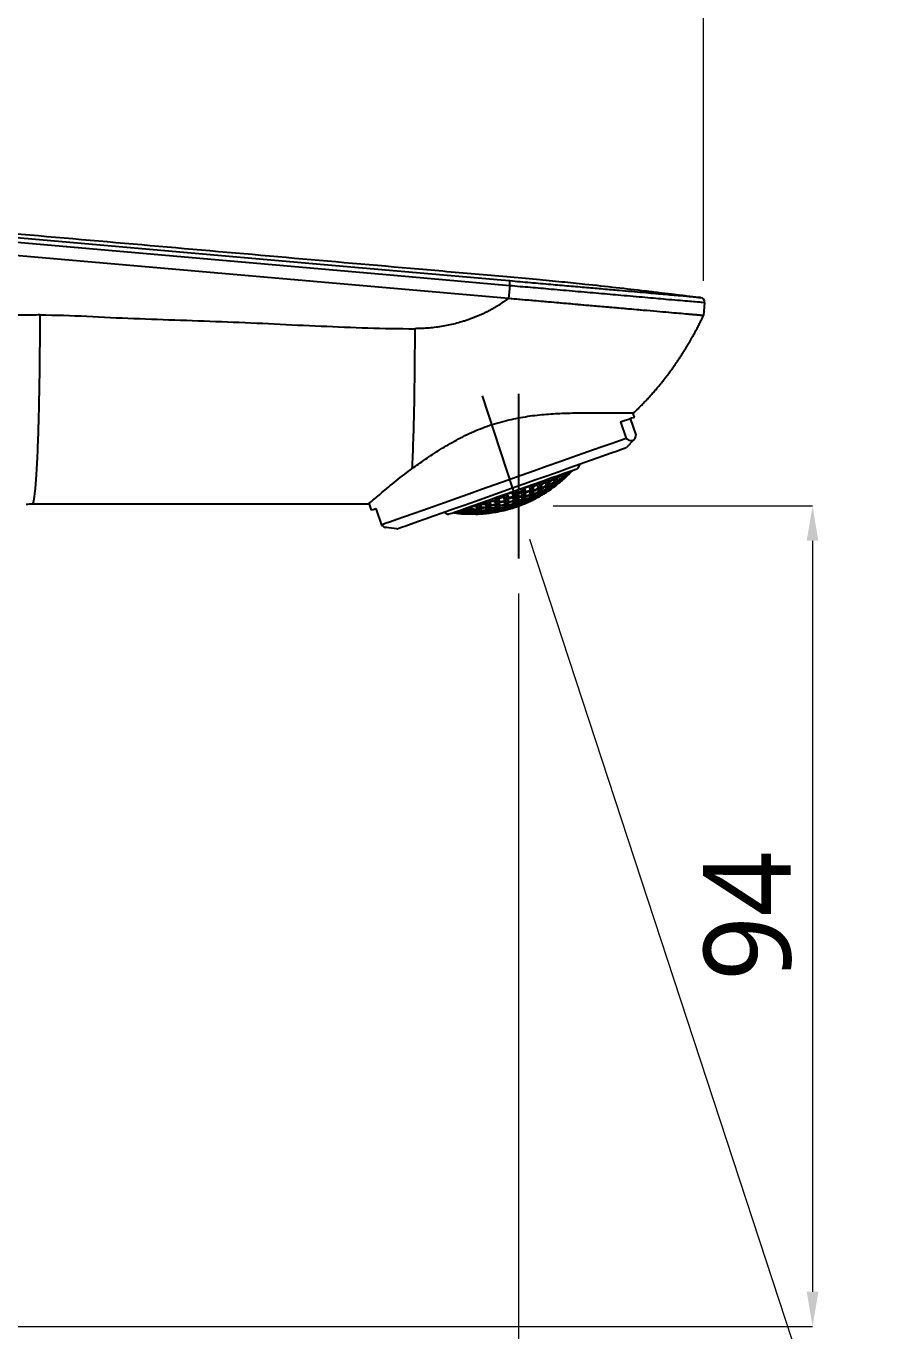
# Model space of a CAD drawing. Extents: x 0 to 868, y 0 to 636.
# Drawn here: x 310 to 408.5, y 323.5 to 473.4 of the extents above; entities that cross this region are included whole.
import ezdxf

# ---------------------------------------------------------------- set-up
doc = ezdxf.new("R2010")
doc.units = 0
doc.header["$LTSCALE"] = 10
doc.header["$MEASUREMENT"] = 0
doc.header["$PDMODE"] = 3
doc.header["$PDSIZE"] = -10
doc.linetypes.add('ACAD_ISO04W100', pattern=[30.5, 24, -3, 0.5, -3])
doc.layers.get('0').update_dxf_attribs({"linetype": 'CONTINUOUS'})
doc.layers.get('DEFPOINTS').update_dxf_attribs({"linetype": 'CONTINUOUS'})
doc.styles.add('Daelim Dimension', font='NanumGothic.ttf')
doc.dimstyles.new('DEFAULT', dxfattribs={"dimscale": 2, "dimtxt": 2, "dimasz": 2, "dimexe": 0, "dimexo": 2, "dimgap": 1, "dimtad": 1, "dimdec": 0, "dimzin": 9, "dimdsep": 46, "dimtxsty": 'Daelim Dimension', "dimcen": 0.5, "dimclrd": 5, "dimclre": 5, "dimclrt": 256, "dimadec": 1, "dimazin": 0, "dimtfac": 1, "dimtdec": 0, "dimtix": 1, "dimtmove": 0, "dimatfit": 3, "dimfxl": 1, "dimtolj": 1, "dimtzin": 1, "dimlwd": 9, "dimlwe": 9, "dimarcsym": 0})

# ---------------------------------------------------------------- blocks, each defined once
blk = doc.blocks.new('*D0')
at = {"color": 5, "lineweight": 9, "transparency": 16777216}
for p, q in [((370.6, 418.24), (400.38, 418.24)), ((400.38, 414.24), (400.38, 327.95)), ((289.71, 323.95), (400.38, 323.95))]:
    blk.add_line(p, q, dxfattribs=at)
at = {"color": 5, "transparency": 16777216}
for points in [[(399.71, 414.24), (401.05, 414.24), (400.38, 418.24)], [(399.71, 327.95), (401.05, 327.95), (400.38, 323.95)]]:
    blk.add_solid(points, dxfattribs=at)
at = {"layer": 'DEFPOINTS', "color": 0, "transparency": 16777216}
for p in [(366.6, 418.24), (285.71, 323.95), (400.38, 323.95)]:
    blk.add_point(p, dxfattribs=at)
at = {"color": 7, "transparency": 16777216, "insert": (392.94, 371.1), "char_height": 10, "attachment_point": 5, "rotation": 90, "style": 'Daelim Dimension'}
blk.add_mtext('\\A1;94', dxfattribs=at)
blk = doc.blocks.new('*D3')
at = {"color": 5, "lineweight": 9, "transparency": 16777216}
for p, q in [((366.6, 408.2), (366.6, 283.91)), ((259.96, 302.15), (259.96, 283.91)), ((362.6, 283.91), (263.96, 283.91))]:
    blk.add_line(p, q, dxfattribs=at)
at = {"color": 5, "transparency": 16777216}
for points in [[(263.96, 284.58), (263.96, 283.24), (259.96, 283.91)], [(362.6, 284.58), (362.6, 283.24), (366.6, 283.91)]]:
    blk.add_solid(points, dxfattribs=at)
at = {"layer": 'DEFPOINTS', "color": 0, "transparency": 16777216}
for p in [(366.6, 412.2), (259.96, 306.15), (259.96, 283.91)]:
    blk.add_point(p, dxfattribs=at)
at = {"color": 7, "transparency": 16777216, "insert": (313.28, 291.32), "char_height": 10, "attachment_point": 5, "style": 'Daelim Dimension'}
blk.add_mtext('\\A1;107', dxfattribs=at)
blk = doc.blocks.new('*D4')
at = {"color": 5, "lineweight": 9, "transparency": 16777216}
for p, q in [((367.85, 414.44), (408.46, 290.6)), ((366.6, 408.2), (366.6, 283.91))]:
    blk.add_line(p, q, dxfattribs=at)
blk.add_arc((366.6, 418.24), 134.33, 271.7062, 286.4512, dxfattribs=at)
at = {"color": 5, "transparency": 16777216}
for points in [[(404.45, 290.05), (404.84, 288.77), (408.46, 290.6)], [(370.61, 283.3), (370.59, 284.64), (366.6, 283.91)]]:
    blk.add_solid(points, dxfattribs=at)
at = {"layer": 'DEFPOINTS', "color": 0, "transparency": 16777216}
for p in [(362.45, 430.9), (366.6, 431.11), (366.6, 418.24), (366.6, 412.2), (394.77, 286.9)]:
    blk.add_point(p, dxfattribs=at)
at = {"color": 7, "transparency": 16777216, "insert": (385.42, 293.02), "char_height": 10, "attachment_point": 5, "rotation": 8.544, "style": 'Daelim Dimension'}
blk.add_mtext('\\A1;18.2°', dxfattribs=at)
blk = doc.blocks.new('*D5')
at = {"color": 5, "lineweight": 9, "ltscale": 0.5, "transparency": 16777216}
for p, q in [((223.86, 458.53), (223.86, 495.22)), ((227.86, 495.22), (383.85, 495.22)), ((387.85, 444.11), (387.85, 495.22))]:
    blk.add_line(p, q, dxfattribs=at)
at = {"color": 5, "ltscale": 0.5, "transparency": 16777216}
for points in [[(227.86, 495.88), (227.86, 494.55), (223.86, 495.22)], [(383.85, 495.88), (383.85, 494.55), (387.85, 495.22)]]:
    blk.add_solid(points, dxfattribs=at)
at = {"layer": 'DEFPOINTS', "color": 0, "ltscale": 0.5, "transparency": 16777216}
for p in [(387.85, 495.22), (223.86, 454.53), (387.85, 440.11)]:
    blk.add_point(p, dxfattribs=at)
at = {"color": 7, "ltscale": 0.5, "transparency": 16777216, "insert": (305.85, 502.66), "char_height": 10, "attachment_point": 5, "style": 'Daelim Dimension'}
blk.add_mtext('\\A1;164', dxfattribs=at)

msp = doc.modelspace()

# ---------------------------------------------------------------- linework, layer by layer
for p, q in [((365.45, 442.07), (253.44, 451.87)), ((365.59, 443.59), (365.45, 442.07)), ((387.98, 441.63), (387.85, 440.11)), ((379.7, 428.96), (379.88, 428.45)), ((378.31, 427.89), (378.97, 426)), ((379.42, 428.28), (380.09, 426.4)), ((379.84, 425.83), (379, 424.95)), ((373.63, 423.05), (373.38, 422.54)), ((370.21, 421.12), (370.12, 421.38)), ((370.71, 421.03), (370.61, 421.32)), ((370.7, 421.47), (370.66, 421.57)), ((371.09, 421.15), (371.02, 421.35)), ((371.09, 421.53), (371.03, 421.71)), ((371.53, 421.25), (371.47, 421.41)), ((371.56, 421.54), (371.48, 421.78)), ((371.79, 421.33), (371.78, 421.35)), ((371.87, 421.47), (371.84, 421.56)), ((371.92, 421.71), (371.86, 421.87)), ((372.24, 421.75), (372.23, 421.79)), ((372.33, 421.9), (372.29, 422.01)), ((372.38, 422.14), (372.36, 422.18)), ((372.65, 422.18), (372.63, 422.23)), ((366.03, 419.36), (365.87, 419.8)), ((366.44, 419.77), (366.34, 420.05)), ((366.98, 419.96), (366.88, 420.24)), ((367.03, 419.44), (366.89, 419.83)), ((367.44, 419.86), (367.31, 420.21)), ((367.96, 420.09), (367.81, 420.52)), ((367.99, 419.62), (367.87, 419.96)), ((368.35, 420.56), (368.29, 420.74)), ((368.4, 420.04), (368.29, 420.36)), ((368.41, 419.62), (368.33, 419.86)), ((368.91, 420.31), (368.78, 420.69)), ((368.93, 419.89), (368.82, 420.18)), ((368.86, 420.84), (368.83, 420.93)), ((369.3, 420.79), (369.2, 421.06)), ((369.33, 420.32), (369.23, 420.59)), ((369.29, 419.67), (369.24, 419.81)), ((369.33, 419.95), (369.25, 420.15)), ((369.72, 419.79), (369.69, 419.88)), ((369.83, 420.62), (369.71, 420.96)), ((369.79, 419.97), (369.73, 420.14)), ((369.8, 421.1), (369.74, 421.25)), ((369.83, 420.25), (369.74, 420.5)), ((370.07, 419.99), (370.05, 420.03)), ((370.15, 420.13), (370.12, 420.23)), ((370.23, 420.69), (370.14, 420.92)), ((370.21, 420.36), (370.15, 420.53)), ((370.56, 420.33), (370.54, 420.38)), ((370.64, 420.47), (370.6, 420.59)), ((370.69, 420.7), (370.62, 420.91)), ((370.99, 420.68), (370.96, 420.74)), ((371.06, 420.87), (371.01, 421)), ((371.36, 420.96), (371.36, 420.97)), ((371.46, 421.06), (371.43, 421.14)), ((349.26, 418.47), (349.27, 418.47)), ((349.72, 417.77), (349.43, 418.57)), ((361.89, 418.27), (361.83, 418.45)), ((362.38, 418.08), (362.28, 418.37)), ((362.36, 418.51), (362.32, 418.62)), ((362.97, 418.12), (362.85, 418.46)), ((362.96, 418.54), (362.86, 418.81)), ((363.44, 418.36), (363.33, 418.68)), ((363.41, 418.84), (363.36, 418.99)), ((364.03, 418.44), (363.89, 418.81)), ((363.99, 418.91), (363.9, 419.18)), ((364.02, 418.07), (363.92, 418.35)), ((364.47, 418.74), (364.35, 419.08)), ((364.42, 419.26), (364.39, 419.36)), ((364.49, 418.32), (364.39, 418.58)), ((365.04, 418.85), (364.9, 419.26)), ((364.99, 419.37), (364.93, 419.55)), ((365.06, 418.43), (364.94, 418.75)), ((365.03, 418.11), (364.95, 418.35)), ((365.47, 419.2), (365.34, 419.58)), ((365.5, 418.74), (365.4, 419.03)), ((365.5, 418.37), (365.42, 418.6)), ((366.06, 418.89), (365.93, 419.24)), ((366.01, 418.25), (365.94, 418.44)), ((366.05, 418.53), (365.96, 418.79)), ((366.49, 419.25), (366.37, 419.57)), ((366.42, 418.29), (366.38, 418.41)), ((366.5, 418.83), (366.41, 419.09)), ((366.47, 418.52), (366.41, 418.7)), ((366.87, 418.35), (366.85, 418.42)), ((366.96, 418.48), (366.91, 418.63)), ((367.04, 419.03), (366.93, 419.33)), ((367.02, 418.71), (366.94, 418.93)), ((367.24, 418.48), (367.24, 418.5)), ((367.35, 418.57), (367.32, 418.66)), ((367.47, 419.39), (367.37, 419.67)), ((367.42, 418.75), (367.37, 418.9)), ((367.46, 419.02), (367.38, 419.24)), ((367.77, 418.71), (367.76, 418.73)), ((367.88, 418.8), (367.84, 418.9)), ((367.95, 418.98), (367.89, 419.16)), ((367.99, 419.25), (367.9, 419.51)), ((368.25, 418.94), (368.23, 418.99)), ((368.33, 419.08), (368.29, 419.19)), ((368.39, 419.3), (368.33, 419.48)), ((368.76, 419.2), (368.74, 419.26)), ((368.85, 419.34), (368.8, 419.47)), ((368.9, 419.57), (368.83, 419.78)), ((369.11, 419.39), (369.11, 419.41)), ((369.22, 419.49), (369.19, 419.56)), ((369.62, 419.7), (369.61, 419.71)), ((350.19, 417.93), (350.85, 416.05)), ((358.49, 417.27), (357.98, 417.51)), ((359.32, 417.43), (359.31, 417.44)), ((359.45, 417.44), (359.42, 417.53)), ((359.55, 417.54), (359.52, 417.63)), ((359.89, 417.37), (359.88, 417.4)), ((360.01, 417.42), (359.98, 417.52)), ((360.1, 417.57), (360.04, 417.74)), ((360.15, 417.81), (360.13, 417.85)), ((360.52, 417.33), (360.5, 417.37)), ((360.64, 417.38), (360.59, 417.5)), ((360.72, 417.52), (360.65, 417.72)), ((360.77, 417.76), (360.67, 418.04)), ((361.07, 417.32), (361.05, 417.38)), ((361.18, 417.42), (361.13, 417.54)), ((361.25, 417.61), (361.18, 417.8)), ((361.28, 417.9), (361.19, 418.16)), ((361.68, 417.32), (361.66, 417.4)), ((361.79, 417.42), (361.73, 417.57)), ((361.85, 417.61), (361.77, 417.83)), ((361.89, 417.89), (361.78, 418.2)), ((362.1, 417.33), (362.09, 417.35)), ((362.22, 417.38), (362.19, 417.46)), ((362.31, 417.52), (362.25, 417.67)), ((362.36, 417.75), (362.28, 417.97)), ((362.7, 417.37), (362.69, 417.4)), ((362.81, 417.42), (362.78, 417.52)), ((362.9, 417.56), (362.84, 417.74)), ((362.95, 417.79), (362.86, 418.05)), ((363.23, 417.43), (363.21, 417.48)), ((363.33, 417.53), (363.29, 417.64)), ((363.4, 417.71), (363.34, 417.89)), ((363.44, 417.99), (363.35, 418.23)), ((363.81, 417.52), (363.79, 417.57)), ((363.91, 417.61), (363.87, 417.74)), ((363.98, 417.79), (363.91, 418)), ((364.21, 417.58), (364.2, 417.59)), ((364.32, 417.63), (364.3, 417.7)), ((364.41, 417.77), (364.36, 417.9)), ((364.47, 418), (364.39, 418.2)), ((364.77, 417.7), (364.77, 417.71)), ((364.89, 417.75), (364.86, 417.83)), ((364.98, 417.89), (364.92, 418.05)), ((365.28, 417.82), (365.27, 417.86)), ((365.39, 417.92), (365.35, 418.01)), ((365.46, 418.1), (365.4, 418.26)), ((365.84, 417.98), (365.82, 418.02)), ((365.94, 418.07), (365.9, 418.19)), ((366.33, 418.15), (366.31, 418.21)), ((352.61, 415.61), (351.4, 415.76))]:
    msp.add_line(p, q)
at = {"color": 1, "linetype": 'ACAD_ISO04W100'}
for p, q in [((366.6, 418.24), (362.45, 430.9)), ((366.6, 431.11), (366.6, 412.2))]:
    msp.add_line(p, q, dxfattribs=at)
for points in [[(253.57, 453.38), (258.27, 452.97), (277.07, 451.33), (352.28, 444.75), (365.59, 443.59)], [(365.61, 444.09), (364.61, 444.18), (360.63, 444.52), (344.71, 445.92), (281, 451.49), (277.1, 451.83), (258.29, 453.47), (253.59, 453.88)], [(378.31, 427.89), (378.85, 428.08), (379.28, 428.23), (379.6, 428.35), (379.8, 428.42), (379.88, 428.45), (379.88, 428.45)], [(378.97, 426), (378.22, 425.74), (377.35, 425.43), (376.34, 425.07), (375.23, 424.68), (374.02, 424.25), (372.72, 423.79), (371.35, 423.3), (369.91, 422.8), (368.43, 422.27), (366.92, 421.74), (365.4, 421.2), (363.87, 420.66), (362.36, 420.12), (360.89, 419.6), (359.46, 419.09), (358.09, 418.61), (356.8, 418.15), (355.59, 417.73), (354.49, 417.33), (353.5, 416.98), (352.64, 416.68), (351.9, 416.42), (351.3, 416.21), (350.85, 416.05)], [(364.4, 419.78), (365.81, 420.28), (367.21, 420.78), (368.6, 421.27), (369.95, 421.75), (371.26, 422.21), (372.51, 422.65), (373.68, 423.07), (374.76, 423.45), (375.74, 423.8), (376.6, 424.1), (377.35, 424.37), (377.96, 424.59), (378.44, 424.75), (378.77, 424.87), (378.96, 424.94), (379, 424.95)], [(358.49, 417.27), (358.5, 417.27), (358.64, 417.32), (358.93, 417.42), (359.36, 417.57), (359.92, 417.77), (360.61, 418.01), (361.4, 418.3), (362.29, 418.61), (363.25, 418.95), (364.26, 419.31), (365.31, 419.68), (366.38, 420.06), (367.43, 420.43), (368.45, 420.79), (369.42, 421.14), (370.32, 421.46), (371.14, 421.74), (371.84, 421.99), (372.43, 422.2), (372.88, 422.36), (373.19, 422.47), (373.36, 422.53), (373.38, 422.54)], [(352.61, 415.61), (352.65, 415.62), (352.84, 415.69), (353.17, 415.81), (353.65, 415.97), (354.26, 416.19), (355.01, 416.46), (355.87, 416.76), (356.85, 417.11), (357.94, 417.49), (359.11, 417.91), (360.35, 418.35), (361.66, 418.81), (363.02, 419.29), (364.4, 419.78)], [(349.72, 417.77), (349.76, 417.78), (349.91, 417.83), (350.19, 417.93)], [(360.73, 417.32), (360.72, 417.32), (360.69, 417.32)]]:
    msp.add_lwpolyline(points)
for centre, radius, start, end in [((362.21, 444), 3.4, 353.0263, 1.4558), ((387.48, 441.67), 0.5, 354.9994, 82.5217), ((362.08, 425.63), 8.94, 329.6217, 331.1563), ((362.2, 425.7), 8.98, 329.6238, 331.1523), ((361.89, 433.08), 14.57, 304.8205, 307.1753), ((361.86, 433.08), 14.66, 304.7414, 307.0803), ((362.98, 425.97), 8.93, 329.7063, 330.8269), ((370.85, 424.12), 2.74, 266.9592, 272.1691), ((364.19, 425.7), 8.02, 324.4553, 327.4777), ((363.26, 425.96), 8.77, 329.7321, 330.7032), ((370.99, 424.26), 2.72, 266.8143, 272.0541), ((364.32, 425.78), 8.03, 324.5053, 327.5248), ((361.84, 433.05), 14.77, 308.789, 310.828), ((361.81, 433.05), 14.85, 308.7011, 311.0635), ((361.69, 433.04), 15.16, 308.3417, 310.6512), ((361.67, 433.03), 15.2, 308.2817, 310.5839), ((367.03, 425.71), 6.42, 313.6264, 316.9982), ((370.4, 423.43), 2.49, 296.7601, 302.233), ((366.11, 425.9), 7.14, 319.3754, 322.5752), ((365.01, 426.15), 8.01, 324.821, 327.8616), ((371.3, 424.24), 2.4, 276.2451, 281.9264), ((370.89, 423.74), 2.35, 286.6301, 292.328), ((367.15, 425.81), 6.42, 313.715, 317.0895), ((369.94, 423.42), 2.8, 306.3351, 311.4169), ((361.29, 433.03), 15.72, 311.1452, 315.1536), ((366.24, 425.99), 7.13, 319.46, 322.6666), ((370.55, 423.56), 2.47, 296.7931, 302.297), ((365.15, 426.24), 8.01, 324.9006, 327.9451), ((371.03, 423.87), 2.33, 286.6055, 292.347), ((361.39, 432.93), 15.58, 311.8662, 314.1692), ((361.49, 432.96), 15.5, 311.9813, 314.2983), ((361.51, 432.97), 15.48, 312.02, 314.3408), ((361.63, 433.02), 15.29, 312.3188, 314.6737), ((361.62, 433), 15.31, 312.2572, 314.6078), ((362.01, 432.75), 14.65, 312.6882, 313.0615), ((367.82, 426.3), 6.34, 314.2113, 317.6462), ((370.68, 424.06), 2.74, 306.798, 312.0075), ((366.91, 426.45), 7.08, 319.9718, 323.2219), ((371.28, 424.23), 2.4, 297.0301, 302.7117), ((367.96, 426.4), 6.32, 314.3271, 317.7763), ((365.66, 426.78), 8.16, 325.3864, 325.8398), ((367.06, 426.53), 7.04, 320.0887, 322.9114), ((370.82, 424.2), 2.73, 306.9039, 312.1335), ((361.4, 432.97), 15.6, 316.0863, 317.0245), ((361.38, 433.01), 15.63, 316.118, 316.9132), ((362.05, 433.13), 13.87, 284.0483, 286.4264), ((369.07, 425.29), 6.28, 240.4733, 243.6306), ((359.51, 424.5), 8.04, 325.3885, 325.8488), ((369.24, 425.4), 6.29, 240.388, 243.5443), ((362.01, 433.12), 14.06, 288.3406, 290.6797), ((361.99, 433.12), 14.17, 288.3491, 290.6708), ((360.43, 424.56), 8.01, 324.9006, 327.9461), ((369.03, 424.46), 5.02, 246.0425, 249.6149), ((360.6, 424.59), 8.01, 324.8199, 327.861), ((369.19, 424.56), 5.02, 245.9405, 249.5178), ((370.04, 425.88), 6.24, 242.5725, 243.0503), ((362.05, 433.14), 13.88, 292.5954, 294.9726), ((361.96, 433.08), 14.31, 292.4942, 294.799), ((361.93, 433.09), 14.41, 292.4791, 294.7677), ((370.01, 425.15), 5.05, 245.3386, 248.9336), ((361.42, 424.75), 8.04, 324.5058, 327.5228), ((369.2, 423.86), 4.05, 252.3505, 256.3997), ((362.57, 424.37), 7.21, 318.772, 321.9223), ((370.16, 425.22), 5, 245.6973, 248.8068), ((361.57, 424.8), 8.06, 324.4624, 327.4709), ((369.36, 423.97), 4.05, 252.2422, 256.2931), ((362.72, 424.42), 7.22, 318.747, 321.8896), ((362.02, 433.11), 14.06, 296.7804, 299.1459), ((361.99, 433.11), 14.15, 296.7321, 299.0813), ((361.89, 433.08), 14.57, 296.529, 298.8095), ((361.88, 433.06), 14.63, 296.4931, 298.7641), ((361.77, 433.03), 14.97, 296.3444, 298.5636), ((361.75, 433.02), 15.01, 296.3159, 298.5278), ((361.23, 425.29), 8.84, 329.7321, 330.6961), ((370.15, 424.56), 4.03, 251.5878, 255.6896), ((364.44, 424.38), 6.57, 312.8452, 316.1209), ((362.37, 425.01), 8.05, 324.3064, 327.3095), ((369.52, 423.5), 3.32, 259.5253, 264.0829), ((369.02, 422.68), 2.86, 268.1644, 273.1242), ((363.5, 424.66), 7.23, 318.6807, 321.8189), ((361.32, 425.37), 8.92, 329.7084, 330.8309), ((370.3, 424.7), 4.03, 251.4305, 255.5398), ((364.59, 424.44), 6.57, 312.855, 316.1313), ((362.53, 425.05), 8.05, 324.2903, 327.294), ((369.68, 423.61), 3.31, 259.4128, 263.9858), ((363.65, 424.71), 7.23, 318.6807, 321.8206), ((369.17, 422.8), 2.85, 268.0883, 273.0547), ((361.57, 432.96), 15.39, 300.0442, 302.2262), ((361.59, 432.96), 15.35, 300.0651, 302.2525), ((361.95, 433.11), 14.35, 300.8328, 303.1813), ((361.93, 433.09), 14.41, 300.7648, 303.1021), ((361.69, 433.01), 15.18, 300.2018, 302.4159), ((361.82, 433.07), 14.8, 300.4868, 302.7609), ((361.81, 433.05), 14.85, 300.4383, 302.7036), ((361.72, 433), 15.11, 300.2366, 302.461), ((366.73, 424.55), 5.64, 300.71, 304.2559), ((368.54, 422.1), 2.6, 296.4077, 301.6264), ((366.09, 424.61), 6.03, 306.9569, 310.3807), ((369.06, 422.32), 2.49, 286.7947, 292.1798), ((361.29, 433.03), 15.72, 302.6956, 303.6241), ((365.33, 424.77), 6.55, 312.9647, 316.253), ((370.44, 424.23), 3.28, 258.7558, 263.4052), ((369.51, 422.73), 2.55, 277.097, 282.4221), ((363.28, 425.33), 8.06, 324.2914, 327.2909), ((364.4, 425.01), 7.22, 318.7469, 321.8906), ((369.95, 423.36), 2.81, 267.6567, 272.7085), ((366.24, 424.67), 6.01, 306.9881, 310.4231), ((368.71, 422.2), 2.59, 296.4201, 301.659), ((365.47, 424.84), 6.54, 312.9981, 316.29), ((369.22, 422.43), 2.48, 286.7863, 292.1858), ((370.59, 424.36), 3.27, 258.595, 263.2667), ((364.54, 425.08), 7.22, 318.7743, 321.9184), ((369.66, 422.85), 2.54, 277.0376, 282.3839), ((363.44, 425.39), 8.06, 324.3059, 327.3085), ((370.1, 423.48), 2.8, 267.5492, 272.6333), ((361.39, 432.9), 15.56, 303.8305, 306.0234), ((361.4, 432.91), 15.56, 303.8406, 306.0338), ((361.5, 432.95), 15.48, 303.9122, 306.117), ((361.53, 432.94), 15.44, 303.9333, 306.1445), ((361.62, 432.99), 15.3, 304.0818, 306.3146), ((361.65, 432.99), 15.25, 304.1216, 306.3624), ((361.77, 433.04), 14.97, 304.4104, 306.6965), ((361.74, 433.04), 15.03, 304.3546, 306.6308), ((361.29, 433.03), 15.72, 306.0762, 306.9154), ((366.95, 425.08), 5.96, 307.2079, 310.674), ((369.48, 422.73), 2.56, 296.5588, 301.8705), ((366.19, 425.21), 6.51, 313.222, 316.5391), ((365.27, 425.42), 7.19, 318.9722, 322.1391), ((369.99, 422.99), 2.43, 286.7265, 292.2445), ((367.1, 425.16), 5.94, 307.257, 310.7402), ((370.42, 423.44), 2.49, 276.7308, 282.2057), ((366.33, 425.29), 6.49, 313.2788, 316.6041), ((369.64, 422.84), 2.54, 296.5829, 301.9278), ((365.42, 425.5), 7.18, 319.0266, 322.1989), ((370.14, 423.11), 2.42, 286.7097, 292.2485), ((370.57, 423.57), 2.47, 276.6607, 282.1634), ((361.44, 432.93), 15.54, 307.8357, 310.0808), ((361.47, 432.93), 15.51, 307.8537, 310.1027), ((361.57, 432.96), 15.4, 307.9944, 310.2625), ((361.58, 432.99), 15.39, 308.037, 310.3076), ((367.79, 425.61), 5.86, 307.577, 311.1161), ((369.79, 423.3), 2.8, 306.2531, 311.3184), ((359.14, 422.73), 5.24, 301.6648, 305.5036), ((366.13, 424.93), 7.57, 237.6475, 238.6138), ((359.31, 422.73), 5.27, 301.5895, 305.4018), ((366.26, 424.92), 7.5, 237.5107, 238.6505), ((361.89, 433.08), 14.58, 271.8461, 274.1992), ((361.87, 433.08), 14.66, 271.935, 274.2742), ((359.43, 423.03), 5.71, 308.1977, 311.8447), ((365.98, 423.92), 6.24, 241.0457, 244.1895), ((360.17, 422.74), 5.41, 301.2549, 304.9655), ((367.18, 425.27), 7.59, 237.1945, 238.7271), ((359.6, 423.03), 5.73, 308.0945, 311.7227), ((366.16, 423.98), 6.24, 241.0601, 244.2004), ((367.35, 425.33), 7.59, 237.193, 238.7257), ((361.95, 433.1), 14.34, 275.8378, 278.1875), ((361.93, 433.11), 14.43, 275.9175, 278.2512), ((361.83, 433.05), 14.77, 276.2535, 278.5307), ((361.81, 433.04), 14.84, 276.3104, 278.5766), ((359.59, 423.42), 6.3, 314.3233, 317.7804), ((367.02, 424.28), 6.24, 241.0578, 244.2003), ((360.46, 423.06), 5.84, 307.6508, 311.2043), ((365.99, 422.97), 5.01, 246.8826, 250.4206), ((368.19, 425.64), 7.56, 237.5172, 238.6438), ((359.75, 423.44), 6.34, 314.2125, 317.6451), ((367.2, 424.36), 6.25, 241.0432, 244.1821), ((360.62, 423.08), 5.87, 307.5822, 311.1107), ((366.17, 423.04), 5.01, 246.8799, 250.4166), ((368.38, 425.75), 7.6, 237.6509, 238.6021), ((362.01, 433.11), 14.06, 279.8748, 282.2403), ((361.99, 433.14), 14.19, 279.9391, 282.2825), ((361.89, 433.09), 14.59, 280.2088, 282.4869), ((361.87, 433.08), 14.65, 280.2549, 282.5228), ((361.78, 433.02), 14.95, 280.4508, 282.6723), ((361.75, 433.03), 15.03, 280.4832, 282.6935), ((359.61, 423.88), 7.03, 320.0852, 322.9135), ((368.05, 424.74), 6.25, 240.8729, 244.0214), ((362.15, 422.95), 5.63, 300.7383, 304.2918), ((360.6, 423.49), 6.42, 313.715, 317.0895), ((367.02, 423.38), 5.01, 246.799, 250.3401), ((366.22, 422.27), 4.07, 253.4021, 257.3783), ((361.46, 423.16), 5.94, 307.2577, 310.7396), ((359.75, 423.92), 7.08, 319.9717, 323.2225), ((368.22, 424.83), 6.26, 240.8184, 243.9646), ((362.32, 422.98), 5.64, 300.7106, 304.2576), ((360.78, 423.5), 6.42, 313.6276, 316.9987), ((367.2, 423.46), 5.02, 246.7694, 250.3043), ((361.62, 423.18), 5.95, 307.2043, 310.6774), ((366.39, 422.35), 4.08, 253.3886, 257.3553), ((361.95, 433.09), 14.33, 284.2222, 286.5241), ((361.94, 433.07), 14.4, 284.2485, 286.5391), ((361.69, 433), 15.17, 284.506, 286.6799), ((361.83, 433.05), 14.78, 284.3794, 286.6105), ((361.82, 433.04), 14.83, 284.3999, 286.6229), ((361.72, 432.97), 15.08, 284.4915, 286.6776), ((363.11, 423.16), 5.7, 300.6026, 304.1098), ((360.61, 423.99), 7.13, 319.4606, 322.6676), ((368.03, 423.87), 5.02, 246.5267, 250.0776), ((362.44, 423.33), 6.01, 306.9869, 310.4225), ((366.6, 421.82), 3.39, 260.6856, 265.1057), ((361.61, 423.61), 6.49, 313.2775, 316.6054), ((367.23, 422.73), 4.08, 253.2425, 257.2202), ((363.27, 423.19), 5.7, 300.5845, 304.0925), ((360.78, 424.01), 7.14, 319.3742, 322.5753), ((368.21, 423.98), 5.03, 246.4609, 250.006), ((362.59, 423.37), 6.04, 306.959, 310.3786), ((366.76, 421.89), 3.39, 260.6538, 265.0787), ((361.78, 423.63), 6.49, 313.2181, 316.5446), ((367.4, 422.8), 4.07, 253.1945, 257.1841), ((361.39, 432.9), 15.56, 288.4439, 290.5576), ((361.42, 432.88), 15.53, 288.4441, 290.5628), ((361.52, 432.92), 15.45, 288.4391, 290.5682), ((361.55, 432.89), 15.39, 288.4352, 290.5725), ((361.66, 432.96), 15.22, 288.4262, 290.5875), ((361.64, 432.96), 15.27, 288.4267, 290.5808), ((361.89, 433.09), 14.58, 288.382, 290.6383), ((361.88, 433.05), 14.62, 288.3816, 290.6309), ((361.77, 433.03), 14.96, 288.4067, 290.6055), ((361.75, 433.03), 15.03, 288.4123, 290.6013), ((365.09, 423.51), 5.47, 287.7178, 289.8283), ((366.1, 420.8), 2.58, 286.904, 292.0981), ((364.61, 423.39), 5.52, 294.1479, 297.701), ((366.59, 421.09), 2.66, 277.6331, 282.7336), ((364.05, 423.41), 5.72, 300.5287, 304.0233), ((367.07, 421.58), 2.92, 268.7481, 273.5877), ((363.38, 423.57), 6.07, 306.8324, 310.2313), ((364.76, 423.45), 5.53, 294.1512, 297.6974), ((366.27, 420.87), 2.58, 286.8968, 292.0904), ((361.61, 424.15), 7.18, 319.0266, 322.1989), ((368.23, 423.25), 4.07, 252.8991, 256.9045), ((362.58, 423.81), 6.54, 312.9986, 316.2911), ((367.6, 422.3), 3.38, 260.4661, 264.9113), ((361.29, 433.03), 15.72, 291.4938, 292.9749), ((364.21, 423.46), 5.72, 300.5238, 304.0168), ((366.76, 421.16), 2.66, 277.6189, 282.7288), ((363.54, 423.6), 6.06, 306.8126, 310.2171), ((367.24, 421.67), 2.92, 268.7144, 273.555), ((361.76, 424.19), 7.19, 318.975, 322.1386), ((368.39, 423.35), 4.07, 252.8185, 256.8255), ((362.74, 423.85), 6.55, 312.9647, 316.253), ((367.76, 422.39), 3.38, 260.4157, 264.8657), ((361.35, 432.88), 15.56, 292.2559, 294.3747), ((361.46, 432.91), 15.51, 292.262, 294.3872), ((361.48, 432.9), 15.48, 292.2643, 294.3935), ((361.58, 432.94), 15.37, 292.2843, 294.4295), ((361.6, 432.96), 15.35, 292.293, 294.4407), ((361.7, 432.99), 15.15, 292.3285, 294.5046), ((361.71, 433), 15.11, 292.3381, 294.5197), ((361.83, 433.06), 14.79, 292.407, 294.6369), ((361.81, 433.06), 14.86, 292.3919, 294.6111), ((365.52, 423.74), 5.51, 294.1621, 297.72), ((361.29, 433.03), 15.72, 294.4678, 295.3737), ((367.11, 421.23), 2.57, 286.8842, 292.1067), ((364.97, 423.73), 5.73, 300.5246, 304.0144), ((367.59, 421.56), 2.64, 277.5338, 282.6781), ((364.31, 423.85), 6.08, 306.7742, 310.165), ((368.06, 422.09), 2.89, 268.5169, 273.4041), ((368.57, 422.86), 3.36, 260.0929, 264.5802), ((363.52, 424.07), 6.57, 312.8568, 316.1301), ((365.11, 423.8), 5.73, 300.533, 304.0202), ((367.28, 421.32), 2.57, 286.8813, 292.1059), ((365.66, 423.81), 5.52, 295.3763, 297.7254), ((364.46, 423.9), 6.08, 306.7739, 310.1649), ((367.76, 421.65), 2.64, 277.5021, 282.657), ((363.68, 424.11), 6.56, 312.8435, 316.1204), ((368.22, 422.19), 2.89, 268.4697, 273.3608), ((368.73, 422.95), 3.34, 260.0004, 264.5078), ((361.4, 432.88), 15.53, 296.0792, 298.2157), ((361.41, 432.9), 15.55, 296.0836, 298.2186), ((361.51, 432.93), 15.47, 296.1154, 298.2619), ((361.52, 432.96), 15.46, 296.1302, 298.277), ((361.63, 432.98), 15.29, 296.1953, 298.3662), ((361.65, 433), 15.26, 296.2131, 298.3881), ((367.58, 421.54), 2.62, 296.2971, 298.7114), ((365.86, 424.12), 5.71, 300.5857, 304.0896), ((368.1, 421.74), 2.54, 286.856, 292.1311), ((361.29, 433.03), 15.72, 298.7121, 299.5205), ((365.21, 424.2), 6.07, 306.8157, 310.211), ((368.56, 422.11), 2.61, 277.3596, 282.5659), ((366.01, 424.18), 5.69, 300.5993, 304.113), ((367.74, 421.64), 2.64, 296.3209, 301.4767), ((365.36, 424.26), 6.06, 306.8324, 310.2328), ((368.26, 421.83), 2.53, 286.8374, 292.1383), ((368.72, 422.21), 2.6, 277.3181, 282.5511), ((361.34, 432.89), 15.57, 299.9278, 302.0834), ((361.45, 432.91), 15.52, 299.9524, 302.1155), ((361.48, 432.9), 15.48, 299.9631, 302.1321), ((361.23, 432.82), 15.5, 261.9757, 262.9199), ((361.33, 432.9), 15.59, 261.707, 262.9881), ((361.35, 432.89), 15.57, 261.7051, 262.9906), ((361.46, 432.97), 15.58, 261.9752, 262.9205), ((360.28, 423.67), 6.31, 261.2218, 264.678), ((361.49, 433.05), 15.63, 262.0855, 262.8908), ((360.07, 420.63), 3.26, 258.6313, 263.3077), ((359.73, 423.13), 5.7, 267.1651, 270.8156), ((360.82, 421.33), 4.03, 251.4603, 255.5704), ((359.23, 422.76), 5.24, 273.4981, 277.3354), ((361.29, 433.03), 15.72, 263.848, 267.8622), ((359.9, 423.14), 5.74, 267.2882, 270.9145), ((360.27, 420.63), 3.28, 258.7843, 263.4309), ((361.7, 422.22), 4.99, 245.6721, 248.8322), ((359.4, 422.75), 5.26, 273.5973, 277.4244), ((361, 421.32), 4.02, 251.6056, 255.7169), ((358.92, 422.55), 4.95, 280.3288, 284.3016), ((361.91, 422.27), 5.04, 245.3536, 248.9525), ((361.29, 432.88), 15.58, 264.8479, 267.1508), ((361.39, 432.92), 15.58, 264.8484, 267.151), ((361.41, 432.93), 15.57, 264.835, 267.1384), ((361.51, 432.97), 15.5, 264.7099, 267.0259), ((363.11, 423.63), 6.53, 242.569, 243.0518), ((361.53, 432.98), 15.48, 264.6712, 266.9908), ((361.63, 433), 15.31, 264.4045, 266.7556), ((361.65, 433.03), 15.3, 264.3396, 266.6928), ((360.74, 423.16), 5.84, 267.8075, 271.3573), ((361.23, 420.61), 3.31, 259.4341, 264.0161), ((360.26, 422.77), 5.41, 274.0368, 277.7567), ((361.75, 432.95), 14.95, 265.9329, 266.3197), ((360.91, 423.17), 5.85, 267.8959, 271.4359), ((361.94, 421.34), 4.05, 252.2585, 256.3144), ((359.78, 422.54), 5.11, 280.6211, 284.4652), ((359.29, 422.47), 4.94, 287.5269, 291.4756), ((362.81, 422.3), 5.02, 245.9553, 249.5332), ((363.89, 423.5), 6.28, 240.4007, 243.5611), ((360.42, 422.78), 5.43, 274.1129, 277.8129), ((361.42, 420.63), 3.32, 259.5553, 264.1077), ((359.95, 422.54), 5.13, 280.6707, 284.4956), ((362.13, 421.36), 4.05, 252.3731, 256.4151), ((359.46, 422.47), 4.97, 287.5406, 291.4594), ((362.99, 422.31), 5.02, 246.0559, 249.6313), ((358.9, 422.55), 4.95, 294.7124, 298.6813), ((364.07, 423.52), 6.28, 240.4848, 243.6408), ((361.33, 432.87), 15.55, 268.9742, 271.2166), ((361.35, 432.91), 15.59, 268.9766, 271.2141), ((361.46, 432.94), 15.54, 268.9139, 271.155), ((361.47, 432.94), 15.52, 268.9056, 271.1533), ((361.57, 432.95), 15.38, 268.7444, 271.0147), ((361.59, 433.01), 15.4, 268.7052, 270.9727), ((361.81, 433.08), 14.88, 267.9539, 270.3117), ((361.71, 433.06), 15.17, 268.364, 270.6716), ((361.69, 433.04), 15.2, 268.4283, 270.73), ((361.83, 433.05), 14.77, 268.1604, 270.2296), ((361.76, 420.16), 2.85, 268.1093, 273.0858), ((361.26, 422.85), 5.54, 274.4319, 278.048), ((362.35, 420.7), 3.36, 260.0342, 264.5255), ((360.79, 422.59), 5.26, 280.8846, 284.6159), ((360.31, 422.48), 5.12, 287.596, 291.4064), ((363.04, 421.45), 4.06, 252.8321, 256.8458), ((361.42, 422.87), 5.56, 274.4877, 278.0976), ((361.95, 420.18), 2.86, 268.1872, 273.1394), ((361.29, 433.03), 15.72, 272.0916, 272.9251), ((364.94, 423.66), 6.26, 240.8275, 243.9751), ((359.77, 422.54), 5.11, 294.5475, 298.39), ((363.89, 422.43), 5.01, 246.472, 250.0268), ((360.96, 422.59), 5.27, 280.9175, 284.6413), ((362.53, 420.71), 3.34, 260.0967, 264.6013), ((360.48, 422.49), 5.14, 287.6053, 291.398), ((363.23, 421.48), 4.06, 252.9088, 256.9159), ((365.12, 423.71), 6.26, 240.8813, 244.0214), ((359.94, 422.54), 5.13, 294.5152, 298.3407), ((364.07, 422.47), 5.01, 246.5319, 250.0842), ((361.29, 432.87), 15.57, 272.979, 275.171), ((361.39, 432.91), 15.57, 272.9818, 275.1739), ((361.41, 432.9), 15.54, 272.9721, 275.1676), ((361.51, 432.96), 15.49, 272.8903, 275.094), ((361.53, 432.97), 15.47, 272.8661, 275.0728), ((361.64, 432.96), 15.27, 272.6914, 274.9285), ((361.65, 432.98), 15.24, 272.6502, 274.8921), ((361.77, 433.06), 14.99, 272.3199, 274.6036), ((361.75, 433.04), 15.03, 272.3838, 274.6601), ((362.23, 422.98), 5.63, 274.7095, 278.2709), ((361.29, 433.03), 15.72, 275.3775, 276.3058), ((362.87, 420.3), 2.89, 268.4834, 273.3749), ((361.78, 422.69), 5.37, 281.0746, 284.7285), ((363.45, 420.86), 3.37, 260.4287, 264.8809), ((361.31, 422.57), 5.26, 287.6459, 291.354), ((360.78, 422.58), 5.26, 294.393, 298.1261), ((364.12, 421.64), 4.07, 253.2064, 257.1903), ((364.95, 422.66), 5.02, 246.7735, 250.3122), ((361.94, 422.72), 5.39, 281.1017, 284.7412), ((363.06, 420.32), 2.9, 268.5328, 273.4159), ((362.39, 423.01), 5.65, 276.3113, 278.3006), ((361.47, 422.59), 5.27, 287.6517, 291.3485), ((363.63, 420.89), 3.38, 260.4778, 264.9243), ((360.95, 422.59), 5.28, 294.3718, 298.0907), ((364.3, 421.68), 4.07, 253.2454, 257.2281), ((360.34, 422.74), 5.43, 301.1961, 304.8901), ((365.12, 422.71), 5.01, 246.8048, 250.345), ((361.34, 432.84), 15.52, 276.9179, 279.0804), ((361.35, 432.9), 15.58, 276.9215, 279.0767), ((361.45, 432.91), 15.52, 276.8894, 279.0524), ((361.47, 432.93), 15.52, 276.8778, 279.0416), ((361.57, 432.97), 15.4, 276.7824, 278.9629), ((361.59, 432.97), 15.37, 276.7589, 278.9442), ((361.71, 433.02), 15.13, 276.5539, 278.7754), ((361.69, 433), 15.16, 276.5936, 278.8097), ((363.42, 420.28), 2.8, 277.5745, 279.4337), ((362.75, 422.87), 5.46, 281.2059, 284.8018), ((361.29, 433.03), 15.72, 279.4862, 280.2948), ((363.96, 420.5), 2.92, 268.7282, 273.5692), ((362.29, 422.71), 5.35, 287.6799, 291.3211), ((364.52, 421.1), 3.39, 260.6662, 265.091), ((362.91, 422.9), 5.47, 281.2221, 284.8098), ((363.63, 420.15), 2.64, 277.538, 282.6887), ((361.77, 422.69), 5.38, 294.2854, 297.9352), ((361.17, 422.82), 5.54, 300.9545, 304.5679), ((365.18, 421.92), 4.08, 253.3929, 257.3612), ((362.45, 422.74), 5.37, 287.6841, 291.3167), ((364.14, 420.55), 2.92, 268.7572, 273.589), ((361.93, 422.72), 5.39, 294.2694, 297.9096), ((364.7, 421.15), 3.39, 260.6859, 265.1057), ((361.34, 422.83), 5.55, 300.9089, 304.5183), ((365.36, 421.97), 4.07, 253.4027, 257.3775), ((361.3, 432.83), 15.52, 280.7884, 282.9262), ((361.39, 432.9), 15.55, 280.7903, 282.9239), ((361.41, 432.9), 15.55, 280.786, 282.9208), ((361.51, 432.94), 15.47, 280.7427, 282.888), ((361.53, 432.97), 15.47, 280.7343, 282.8797), ((361.64, 432.96), 15.27, 280.6426, 282.8163), ((361.65, 432.98), 15.25, 280.6214, 282.7987), ((363.69, 423.1), 5.51, 281.2816, 284.8445), ((364.52, 420.37), 2.66, 277.629, 282.7336), ((363.24, 422.92), 5.42, 287.7042, 291.2983), ((365.02, 420.79), 2.93, 268.8532, 273.6676), ((362.74, 422.87), 5.47, 294.2131, 297.8028), ((361.29, 433.03), 15.72, 283.6277, 284.5336), ((365.57, 421.42), 3.4, 260.7481, 265.1611), ((363.4, 422.95), 5.43, 287.7056, 291.298), ((364.7, 420.42), 2.66, 277.6402, 282.7421), ((362.9, 422.91), 5.48, 294.2025, 297.7858), ((365.2, 420.84), 2.93, 268.8538, 273.6705), ((365.74, 421.48), 3.39, 260.7473, 265.1615), ((361.34, 432.84), 15.52, 284.6281, 286.0726), ((361.35, 432.87), 15.55, 284.6291, 286.7487), ((361.46, 432.9), 15.51, 284.6163, 286.7425), ((361.48, 432.9), 15.48, 284.6137, 286.7435), ((361.57, 432.97), 15.41, 284.5803, 286.7199), ((361.6, 432.95), 15.34, 284.5679, 286.7169), ((361.29, 433.03), 15.72, 286.071, 287.5077), ((364.18, 423.18), 5.46, 287.7157, 291.2867), ((365.57, 420.7), 2.67, 277.6684, 282.7588), ((363.68, 423.1), 5.51, 294.1655, 297.7266), ((364.33, 423.22), 5.45, 287.7115, 291.2886), ((365.24, 420.5), 2.58, 286.9025, 289.9771), ((366.06, 421.15), 2.94, 268.86, 273.6642), ((363.84, 423.14), 5.5, 294.1578, 297.7219), ((365.74, 420.75), 2.66, 277.6542, 282.7569), ((366.23, 421.21), 2.93, 268.844, 273.6628), ((361.32, 432.78), 15.47, 288.4407, 289.7005)]:
    msp.add_arc(centre, radius, start, end)
for points, knots in [([(283.9, 451.72), (287, 451.45), (294.86, 450.76), (308, 449.61), (323.25, 448.27), (338.82, 446.91), (350.36, 445.9), (357.91, 445.24), (361.6, 444.92), (365.18, 444.61), (368.51, 444.31), (371.5, 444.02), (374.55, 443.71), (377.74, 443.36), (380.57, 443.04), (382.67, 442.78), (384.09, 442.61), (385.01, 442.49), (385.56, 442.43), (385.79, 442.4), (386.06, 442.36), (386.34, 442.32), (386.61, 442.29), (386.96, 442.24), (387.3, 442.2), (387.5, 442.17), (387.54, 442.17)], [0, 0, 0, 0, 0.089539, 0.22687, 0.379433, 0.529853, 0.676463, 0.712352, 0.747895, 0.783074, 0.815745, 0.843918, 0.869378, 0.904151, 0.936057, 0.951245, 0.965217, 0.976957, 0.978286, 0.980964, 0.984811, 0.988073, 0.990117, 0.992482, 0.998267, 1, 1, 1, 1]), ([(387.54, 442.17), (387.5, 442.17), (387.4, 442.18), (386.57, 442.25), (385.44, 442.35), (384.26, 442.45), (382.91, 442.57), (380.94, 442.75), (378.57, 442.95), (376.36, 443.15), (374.42, 443.32), (372.4, 443.49), (370.24, 443.68), (367.97, 443.88), (366.4, 444.02), (365.61, 444.09)], [0, 0, 0, 0, 0.093733, 0.190278, 0.290623, 0.342454, 0.394284, 0.494505, 0.59759, 0.660939, 0.7243, 0.78986, 0.855438, 0.927536, 1, 1, 1, 1]), ([(365.59, 443.59), (366.38, 443.49), (367.98, 443.39), (370.5, 443.15), (373.14, 442.93), (375.84, 442.69), (378.56, 442.45), (381.19, 442.22), (383.34, 442.03), (384.92, 441.89), (386.05, 441.8), (387.07, 441.71), (387.8, 441.65), (387.98, 441.63), (387.98, 441.63)], [0, 0, 0, 0, 0.071705, 0.143391, 0.229121, 0.315095, 0.400684, 0.502531, 0.604336, 0.67248, 0.740868, 0.809018, 0.9045, 1, 1, 1, 1]), ([(365.45, 442.07), (365.34, 441.99), (365.12, 441.83), (364.78, 441.6), (364.44, 441.37), (364.09, 441.16), (363.74, 440.95), (363.38, 440.75), (363.01, 440.56), (362.64, 440.38), (362.26, 440.2), (361.88, 440.04), (361.49, 439.88), (361.1, 439.73), (360.7, 439.59), (360.17, 439.42), (359.51, 439.23), (358.72, 439.04), (357.93, 438.89), (357.13, 438.76), (356.32, 438.68), (355.5, 438.62), (354.95, 438.62), (354.68, 438.61)], [0, 0, 0, 0, 0.035605, 0.071192, 0.106783, 0.1424, 0.178065, 0.213799, 0.249623, 0.28556, 0.321631, 0.357855, 0.394255, 0.43085, 0.467661, 0.504706, 0.575386, 0.645868, 0.716288, 0.786778, 0.857472, 0.928502, 1, 1, 1, 1]), ([(387.84, 440.11), (387.84, 440.11), (387.82, 440.11), (387.8, 440.12), (387.76, 440.12), (387.72, 440.12), (387.66, 440.13), (387.6, 440.13), (387.52, 440.14), (387.44, 440.15), (387.34, 440.16), (387.23, 440.17), (387.12, 440.18), (386.99, 440.19), (386.85, 440.2), (386.71, 440.21), (386.55, 440.23), (386.38, 440.24), (386.2, 440.26), (385.79, 440.29), (385.06, 440.36), (383.87, 440.46), (382.5, 440.58), (380.81, 440.73), (378.76, 440.91), (376.32, 441.12), (374.23, 441.3), (372.61, 441.45), (371.52, 441.54), (370.38, 441.64), (369.21, 441.74), (367.99, 441.85), (366.74, 441.96), (365.88, 442.03), (365.45, 442.07)], [0, 0, 0, 0, 0.013436, 0.026821, 0.040161, 0.053465, 0.06674, 0.079992, 0.09323, 0.10646, 0.119691, 0.13293, 0.146184, 0.159461, 0.172768, 0.186112, 0.1995, 0.212941, 0.226441, 0.240006, 0.303121, 0.365847, 0.428921, 0.49307, 0.576069, 0.660018, 0.746309, 0.779707, 0.813951, 0.849107, 0.885236, 0.922394, 0.960633, 1, 1, 1, 1]), ([(387.85, 440.11), (387.82, 440.11), (387.78, 440.12), (387.42, 440.15), (386.85, 440.2), (386.05, 440.27), (385.06, 440.36), (383.88, 440.46), (382.51, 440.58), (381.01, 440.71), (379.42, 440.85), (377.76, 440.99), (375.99, 441.15), (373.88, 441.33), (371.39, 441.55), (368.49, 441.81), (366.48, 441.98), (365.45, 442.07)], [0, 0, 0, 0, 0.062782, 0.124865, 0.187034, 0.250072, 0.312374, 0.374285, 0.436533, 0.499835, 0.557776, 0.61608, 0.675256, 0.73579, 0.819383, 0.907173, 1, 1, 1, 1]), ([(311.64, 440.19), (311.33, 440.18), (310.71, 440.18), (309.79, 440.17), (308.89, 440.14), (308, 440.11), (307.14, 440.07), (306.29, 440.02), (305.47, 439.95), (304.66, 439.88), (303.87, 439.8), (303.1, 439.71), (301.58, 439.51), (299.3, 439.1), (296.27, 438.33), (293.05, 437.27), (289.71, 435.91), (286.31, 434.21), (283.09, 432.26), (280.05, 430.06), (277.33, 427.73), (274.91, 425.35), (272.79, 422.95), (270.85, 420.45), (269.1, 417.83), (267.53, 415.1), (266.41, 412.78), (265.62, 410.93), (265.09, 409.59), (264.61, 408.23), (264.17, 406.85), (263.77, 405.46), (263.4, 404.06), (263.08, 402.64), (262.81, 401.2), (262.57, 399.75), (262.37, 398.28), (262.22, 396.8), (262.1, 395.3), (262.06, 394.3), (262.04, 393.79)], [0, 0, 0, 0, 0.012432, 0.024614, 0.036547, 0.048234, 0.059675, 0.070872, 0.081827, 0.092543, 0.10302, 0.113262, 0.123271, 0.163963, 0.205209, 0.247209, 0.298127, 0.348235, 0.397847, 0.447285, 0.496875, 0.539703, 0.581905, 0.623668, 0.665186, 0.706657, 0.748278, 0.767361, 0.786427, 0.805493, 0.824578, 0.843698, 0.862872, 0.882116, 0.901448, 0.920884, 0.940441, 0.960135, 0.979983, 1, 1, 1, 1]), ([(310.76, 418.47), (310.82, 418.47), (310.87, 418.59), (310.98, 419.08), (311.03, 419.47), (311.14, 420.52), (311.19, 421.19), (311.29, 422.81), (311.34, 423.75), (311.42, 425.86), (311.46, 427.03), (311.53, 429.51), (311.55, 430.82), (311.6, 433.5), (311.61, 434.86), (311.64, 437.56), (311.64, 438.9), (311.64, 440.19)], [0, 0, 0, 0, 0.125, 0.125, 0.25, 0.25, 0.375, 0.375, 0.5, 0.5, 0.625, 0.625, 0.75, 0.75, 0.875, 0.875, 1, 1, 1, 1]), ([(311.64, 440.19), (315.23, 440.19), (318.81, 439.92), (325.99, 439.66), (329.57, 439.53), (336.75, 439.27), (340.33, 439.06), (347.51, 438.76), (351.09, 438.61), (354.68, 438.61)], [0, 0, 0, 0, 0.25, 0.25, 0.5, 0.5, 0.75, 0.75, 1, 1, 1, 1]), ([(379.9, 428.98), (380.05, 429.13), (380.33, 429.41), (380.75, 429.83), (381.15, 430.25), (381.54, 430.67), (381.91, 431.08), (382.27, 431.49), (382.62, 431.9), (382.95, 432.3), (383.27, 432.69), (383.57, 433.08), (383.86, 433.47), (384.14, 433.84), (384.41, 434.21), (384.66, 434.58), (384.91, 434.93), (385.14, 435.28), (385.36, 435.62), (385.57, 435.95), (385.77, 436.27), (385.96, 436.58), (386.15, 436.89), (386.32, 437.18), (386.48, 437.47), (386.64, 437.75), (386.78, 438.01), (386.92, 438.27), (387.05, 438.52), (387.18, 438.75), (387.29, 438.98), (387.4, 439.19), (387.5, 439.4), (387.6, 439.59), (387.69, 439.78), (387.77, 439.95), (387.82, 440.06), (387.85, 440.11)], [0, 0, 0, 0, 0.044211, 0.087502, 0.129873, 0.171324, 0.211855, 0.251466, 0.290157, 0.327928, 0.36478, 0.400711, 0.435722, 0.469813, 0.502985, 0.535236, 0.566568, 0.596979, 0.62647, 0.655042, 0.682693, 0.709425, 0.735236, 0.760128, 0.7841, 0.807151, 0.829283, 0.850494, 0.870786, 0.890158, 0.908609, 0.926141, 0.942753, 0.958445, 0.973216, 0.987068, 1, 1, 1, 1]), ([(354.68, 438.61), (354.68, 437.21), (354.67, 435.76), (354.64, 432.82), (354.62, 431.34), (354.57, 428.49), (354.53, 427.12), (354.45, 424.61), (354.4, 423.48), (354.35, 422.51)], [0, 0, 0, 0, 0.25, 0.25, 0.5, 0.5, 0.75, 0.75, 1, 1, 1, 1]), ([(354.35, 422.51), (354.84, 422.86), (355.36, 423.23), (356.44, 423.97), (357.01, 424.35), (357.9, 424.91), (358.21, 425.09), (358.83, 425.46), (359.15, 425.64), (360.11, 426.16), (360.77, 426.49), (361.8, 426.94), (362.15, 427.08), (362.86, 427.35), (363.22, 427.48), (364.31, 427.83), (365.03, 428.03), (366.49, 428.35), (367.22, 428.48), (368.67, 428.68), (369.37, 428.75), (370.75, 428.85), (371.42, 428.88), (372.72, 428.93), (373.34, 428.94), (374.51, 428.95), (375.07, 428.95), (376.11, 428.95), (376.6, 428.95), (377.92, 428.93), (378.61, 428.93), (379.23, 428.93), (379.33, 428.94), (379.52, 428.94), (379.6, 428.95), (379.8, 428.96), (379.88, 428.97), (379.9, 428.99)], [0, 0, 0, 0, 0.0625, 0.0625, 0.125, 0.125, 0.15625, 0.15625, 0.1875, 0.1875, 0.25, 0.25, 0.28125, 0.28125, 0.3125, 0.3125, 0.375, 0.375, 0.4375, 0.4375, 0.5, 0.5, 0.5625, 0.5625, 0.625, 0.625, 0.6875, 0.6875, 0.75, 0.75, 0.875, 0.875, 0.90625, 0.90625, 0.9375, 0.9375, 1, 1, 1, 1]), ([(379.9, 428.98), (379.9, 428.98), (379.9, 428.99), (379.9, 428.99), (379.9, 428.99), (379.9, 428.99)], [0, 0, 0, 0, 0.5, 0.5, 1, 1, 1, 1]), ([(380.09, 426.4), (380.06, 426.31), (380.01, 426.07), (379.86, 425.81), (379.64, 425.68), (379.34, 425.74), (379.1, 425.91), (378.97, 426)], [0, 0, 0, 0, 0.12923, 0.344287, 0.559315, 0.779633, 1, 1, 1, 1]), ([(349.27, 418.47), (349.32, 418.47), (349.47, 418.57), (349.84, 418.87), (349.98, 418.99), (350.33, 419.28), (350.53, 419.45), (350.96, 419.82), (351.21, 420.02), (351.73, 420.46), (352.01, 420.69), (352.9, 421.42), (353.58, 421.95), (354.35, 422.51)], [0, 0, 0, 0, 0.25, 0.25, 0.375, 0.375, 0.5, 0.5, 0.625, 0.625, 0.75, 0.75, 1, 1, 1, 1]), ([(310.03, 418.46), (310.16, 418.46), (310.4, 418.47), (310.65, 418.47), (310.76, 418.47)], [0, 0, 0, 0, 0.518521, 1, 1, 1, 1]), ([(310.76, 418.47), (313.97, 418.47), (317.18, 418.47), (321.19, 418.47), (321.99, 418.47), (323.6, 418.47), (326, 418.47), (328.41, 418.47), (331.62, 418.47), (333.22, 418.47), (336.43, 418.47), (338.84, 418.47), (341.25, 418.47), (342.85, 418.47), (343.65, 418.47), (346.06, 418.47), (347.67, 418.47), (349.27, 418.47)], [0, 0, 0, 0, 0.25, 0.25, 0.3125, 0.3125, 0.375, 0.5, 0.5, 0.625, 0.625, 0.75, 0.8125, 0.8125, 0.875, 0.875, 1, 1, 1, 1]), ([(350.85, 416.05), (350.98, 415.95), (351.18, 415.8), (351.33, 415.78), (351.4, 415.78)], [0, 0, 0, 0, 0.601795, 1, 1, 1, 1])]:
    msp.add_open_spline(points, degree=3, knots=knots)

# ---------------------------------------------------------------- dimensions: what is measured, and where the dimension line sits
at = {"color": 5, "ltscale": 0.5}
dim = msp.add_linear_dim(base=(387.85, 495.22), p1=(223.86, 454.53), p2=(387.85, 440.11), dimstyle='DEFAULT', override={"dimtxt": 5, "dimclrd": 5, "dimclre": 5, "dimclrt": 7}, dxfattribs=at)
dim.commit()
dim.dimension.update_dxf_attribs({"geometry": '*D5', "text_midpoint": (305.85, 502.66)})
at = {"color": 5}
dim = msp.add_angular_dim_2l(base=(394.7715, 286.898), line1=((366.6022, 431.1085), (366.6022, 412.2018)), line2=((366.6022, 418.2401), (362.4513, 430.8971)), dimstyle='DEFAULT', override={"dimtxt": 5, "dimclrd": 5, "dimclre": 5, "dimclrt": 7}, dxfattribs=at)
dim.commit()
dim.dimension.update_dxf_attribs({"geometry": '*D4', "text_midpoint": (386.5593, 285.4019), "dimtype": 130})
dim = msp.add_linear_dim(base=(400.38, 323.95), p1=(366.6, 418.24), p2=(285.71, 323.95), angle=90, dimstyle='DEFAULT', override={"dimtxt": 5, "dimdec": 0, "dimclrd": 5, "dimclre": 5, "dimclrt": 7}, dxfattribs=at)
dim.commit()
dim.dimension.update_dxf_attribs({"geometry": '*D0', "text_midpoint": (392.94, 371.1)})
dim = msp.add_linear_dim(base=(259.96, 283.91), p1=(366.6, 412.2), p2=(259.96, 306.15), dimstyle='DEFAULT', override={"dimtxt": 5, "dimdec": 0, "dimclrd": 5, "dimclre": 5, "dimclrt": 7}, dxfattribs=at)
dim.commit()
dim.dimension.update_dxf_attribs({"geometry": '*D3', "text_midpoint": (313.28, 283.91), "dimtype": 128})

doc.saveas('drawing.dxf')
